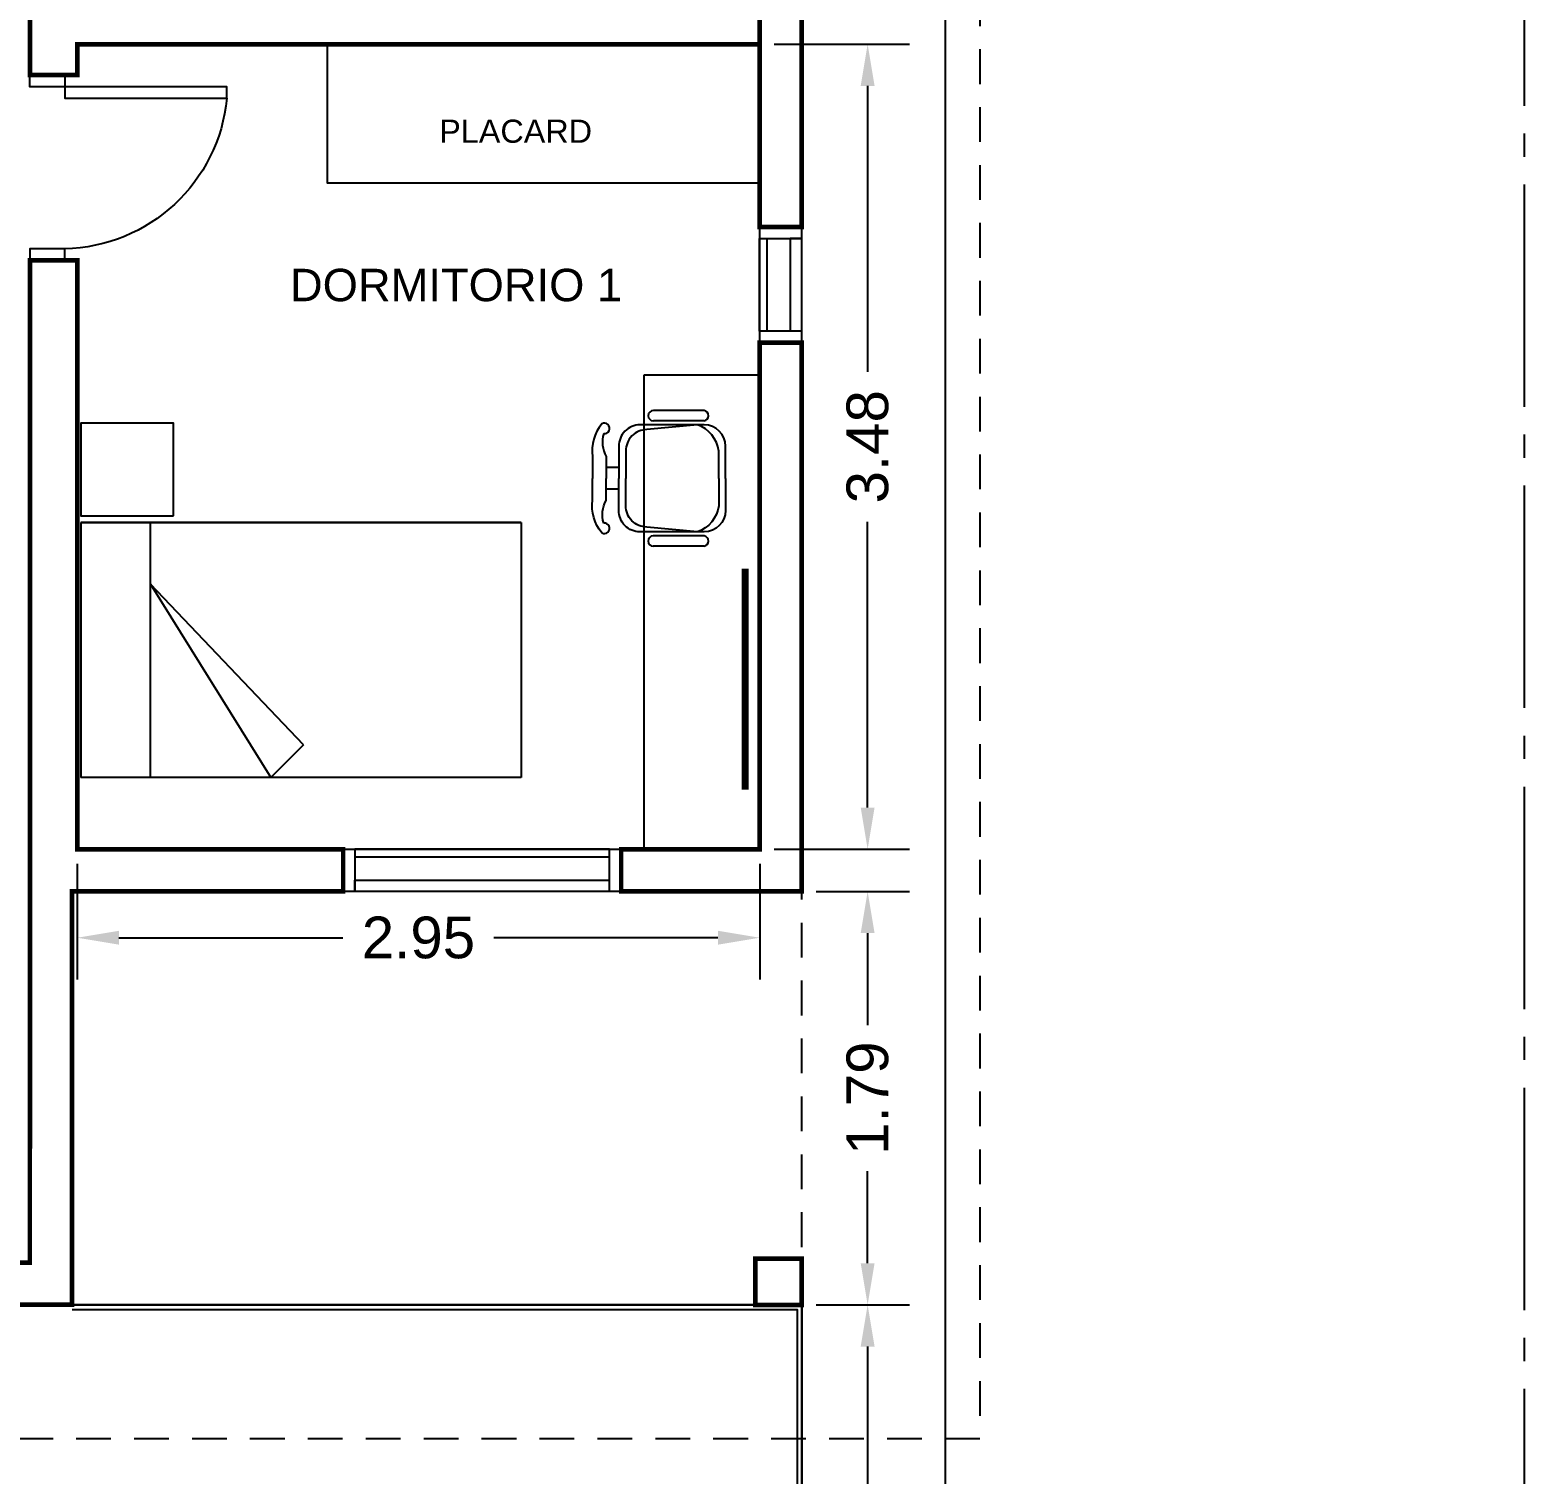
# Model space of a CAD drawing. Header units: millimetres. Extents: x -13913 to 5993, y 1496 to 3225.
# Drawn here: x 3010.95 to 3017.4, y 1663.08 to 1669.31 of the extents above; entities that cross this region are included whole.
import ezdxf

# ---------------------------------------------------------------- set-up
doc = ezdxf.new("R2010")
doc.units = ezdxf.units.MM
doc.header["$PDMODE"] = 35
for name, pattern in [('ACAD_ISO04W100', [30, 24, -3, 0, -3]), ('CONTINUA', [200, 100, 100]), ('DASHED', [0.75, 0.5, -0.25])]:
    doc.linetypes.add(name, pattern=pattern)
doc.layers.get('Defpoints').update_dxf_attribs({"color": 230})
for name, color, linetype in [('EJES', 8, 'Continuous'), ('P1-CARPINTERIAS', 7, 'Continuous'), ('P1-COTAS', 7, 'Continuous'), ('P1-MUEBLES', 7, 'Continuous'), ('P1-MUROS', 7, 'Continuous'), ('P1-PROYECCION', 7, 'Continuous'), ('P1-SOLADOS', 7, 'Continuous'), ('P1-TEXTOS', 7, 'Continuous')]:
    doc.layers.add(name, color=color, linetype=linetype)
doc.styles.add('Arial02.5', font='arial.ttf', dxfattribs={"width": 0.8, "height": 0.025})
doc.styles.get("Standard").update_dxf_attribs({"font": 'arial.ttf'})
doc.dimstyles.get("Standard").update_dxf_attribs({"dimtxt": 0.18, "dimasz": 0.18, "dimexe": 0.18, "dimexo": 0.0625, "dimgap": 0.09, "dimtad": 0, "dimtih": 1, "dimtoh": 1, "dimzin": 0, "dimdsep": 46, "dimtxsty": 'Standard', "dimcen": 0.09, "dimadec": 0, "dimazin": 0, "dimtfac": 1, "dimtofl": 0, "dimtmove": 0, "dimatfit": 3, "dimfxl": 1, "dimtolj": 1, "dimtzin": 0, "dimarcsym": 0})

# ---------------------------------------------------------------- blocks, each defined once
blk = doc.blocks.new('A$C1a58f52e')
at = {"color": 0}
for p, q in [((0, 1.528948985988791), (1.900000000003729, 1.528949303823538)), ((1.320981937169563e-07, 0.4289489859888818), (0, 1.528948985988791)), ((0.9389634239682891, 1.387527794860489), (1.08038475773219, 1.528949173572983)), ((1.600000132100831, 0.6942784416496579), (1.08038475773219, 1.528949173572983)), ((1.600000000003547, 1.528949256148735), (1.600000174267734, 0.428949256148826)), ((0.9389634239682891, 1.387527794860489), (1.600000132100831, 0.6942784416496579)), ((1.900000132101923, 0.4289493038245382), (1.320981937169563e-07, 0.4289489859888818)), ((1.840094228100497e-07, 0.4289489859888818), (1.900000184013152, 0.4289493038236287))]:
    blk.add_line(p, q, dxfattribs=at)
blk.add_lwpolyline([(1.900000132101923, 0.4289493038245382), (1.8999999578391, 1.528949303823538)], dxfattribs=at)
blk.add_lwpolyline([(1.500000132101832, 0.4000000000000909), (1.50000019566869, 0), (1.900000195668781, 6.356731319101527e-08), (1.900000132101923, 0.4000000635674041)], close=True, dxfattribs=at)
blk = doc.blocks.new('A$C152fcc00')
at = {"color": 0}
for p, q in [((0.1073397765285335, 0.6810175139166859), (0.3621526669594459, 0.6810175139166859)), ((0.1073397765285335, 0.6292489304237279), (0.3621526669594459, 0.6292489304237279)), ((0.5350463102804497, 0.3942282660341334), (0.5980645430390723, 0.3942282660341334)), ((0.5350463102804497, 0.2867892478884642), (0.5980645430390723, 0.2867892478884642)), ((0.1073397765285335, 0.0517685834988697), (0.3621526669594459, 0.0517685834988697)), ((0.1073397765285335, 5.911715561524034e-12), (0.3621526669594459, 5.911715561524034e-12))]:
    blk.add_line(p, q, dxfattribs=at)
for points in [[(0, 0.3405087569612988), (0, 0.5016672841506988, -0.414213562373095), (0.1074390181456693, 0.6091063022818162), (0.4297560725244693, 0.6091063022818162, -0.418376194748687), (0.5350463102804497, 0.5016672841506988), (0.5350463102804497, 0.3405087569612988)], [(0.03378302627243102, 0.3405087569612988), (0.03378302627243102, 0.4775621125795624, -0.2802796934905701), (0.1412220444181003, 0.6091063022818162), (0.3947097622440197, 0.5850011307106797, -0.4183761947486869), (0.5, 0.4775621125795624), (0.5, 0.3405087569612988)], [(0.6207340311666485, 0.6138308039139702, -0.2070656746415199), (0.6675507334293798, 0.4504383041116853), (0.6675507334293798, 0.3405087569612988)], [(0.610978308133781, 0.5651019176643786, -0.214578381300561), (0.5980645430390723, 0.4508804365091237), (0.5980645430390723, 0.3405087569612988)], [(0, 0.3405087569612988), (0, 0.1793502297718987, 0.414213562373095), (0.1074390181456693, 0.07191121162622949), (0.4297560725244693, 0.07191121162622949, 0.418376194748687), (0.5350463102804497, 0.1793502297718987), (0.5350463102804497, 0.3405087569612988)], [(0.03378302627243102, 0.3405087569612988), (0.03378302627243102, 0.2034554013430352, 0.2802796934905701), (0.1412220444181003, 0.07191121162622949), (0.3947097622440197, 0.09601638321191786, 0.4183761947486869), (0.5, 0.2034554013430352), (0.5, 0.3405087569612988)], [(0.610978308133781, 0.115915596258219, 0.214578381300561), (0.5980645430390723, 0.2301370774134739), (0.5980645430390723, 0.3405087569612988)], [(0.6207340311666485, 0.06718671000862741, 0.2070656746415199), (0.6675507334293798, 0.2305792098109123), (0.6675507334293798, 0.3405087569612988)]]:
    blk.add_lwpolyline(points, format="xyb", dxfattribs=at)
for centre, radius, start, end in [((0.1120649682707153, 0.6551010976313592), 0.02628044874733444, 100.5780631406186, 259.6419622348807), ((0.3621526669594459, 0.6551332221774828), 0.02588429174520612, 270, 90), ((0.6075352432089858, 0.5911322444212601), 0.02625704870651575, 59.82279938518214, 277.5348476443303), ((0.6075352432089858, 0.08988526950133746), 0.02625704870651575, 82.4651523556697, 300.1772006148179), ((0.112164209887851, 0.02583383110186332), 0.02628044874733444, 100.3580377651193, 259.4219368593814), ((0.3621526669594459, 0.02588429174511475), 0.02588429174520612, 270, 90)]:
    blk.add_arc(centre, radius, start, end, dxfattribs=at)
blk = doc.blocks.new('*D96')
at = {"layer": 'Defpoints', "color": 0, "transparency": 16777216}
for p in [(3011.154500211642, 1665.77475893176), (3014.100304751832, 1665.774768887257), (3014.100304751832, 1665.392672199592)]:
    blk.add_point(p, dxfattribs=at)
at = {"layer": 'P1-COTAS', "color": 0, "lineweight": -2, "transparency": 16777216}
for p, q in [((3011.154500211642, 1665.71225893176), (3011.154500211642, 1665.212672199592)), ((3014.100304751832, 1665.712268887257), (3014.100304751832, 1665.212672199592)), ((3011.334500211642, 1665.392672199592), (3012.301413395789, 1665.392672199592)), ((3013.920304751832, 1665.392672199592), (3012.953391567685, 1665.392672199592))]:
    blk.add_line(p, q, dxfattribs=at)
at = {"layer": 'P1-COTAS', "color": 0, "transparency": 16777216}
for points in [[(3011.334500211642, 1665.422672199592), (3011.334500211642, 1665.362672199592), (3011.154500211642, 1665.392672199592)], [(3013.920304751832, 1665.422672199592), (3013.920304751832, 1665.362672199592), (3014.100304751832, 1665.392672199592)]]:
    blk.add_solid(points, dxfattribs=at)
at = {"layer": 'P1-COTAS', "color": 0, "transparency": 16777216, "insert": (3012.627402481737, 1665.392672199592), "char_height": 0.18, "attachment_point": 5}
blk.add_mtext('\\A1;2.95', dxfattribs=at)
blk = doc.blocks.new('*D97')
at = {"layer": 'Defpoints', "color": 0, "transparency": 16777216}
for p in [(3014.100005721077, 1669.250268887219), (3014.566304315516, 1669.250268887219), (3014.099966132078, 1665.774768887258)]:
    blk.add_point(p, dxfattribs=at)
at = {"layer": 'P1-COTAS', "color": 0, "lineweight": -2, "transparency": 16777216}
for p, q in [((3014.162505721077, 1669.250268887219), (3014.746304315516, 1669.250268887219)), ((3014.566304315516, 1669.070268887219), (3014.566304315516, 1667.836420660772)), ((3014.566304315516, 1665.954768887258), (3014.566304315516, 1667.188617113705)), ((3014.162466132078, 1665.774768887258), (3014.746304315516, 1665.774768887258))]:
    blk.add_line(p, q, dxfattribs=at)
at = {"layer": 'P1-COTAS', "color": 0, "transparency": 16777216}
for points in [[(3014.536304315516, 1669.070268887219), (3014.596304315517, 1669.070268887219), (3014.566304315516, 1669.250268887219)], [(3014.536304315516, 1665.954768887258), (3014.596304315517, 1665.954768887258), (3014.566304315516, 1665.774768887258)]]:
    blk.add_solid(points, dxfattribs=at)
at = {"layer": 'P1-COTAS', "color": 0, "transparency": 16777216, "insert": (3014.566304315516, 1667.512518887237), "char_height": 0.18, "attachment_point": 5, "rotation": 90}
blk.add_mtext('\\A1;3.48', dxfattribs=at)
blk = doc.blocks.new('*D101')
at = {"layer": 'Defpoints', "color": 0, "transparency": 16777216}
for p in [(3014.281966132078, 1665.592768887258), (3014.281966132078, 1663.80732388632), (3014.566304315519, 1663.80732388632)]:
    blk.add_point(p, dxfattribs=at)
at = {"layer": 'P1-COTAS', "color": 0, "lineweight": -2, "transparency": 16777216}
for p, q in [((3014.344466132078, 1665.592768887258), (3014.746304315519, 1665.592768887258)), ((3014.566304315519, 1665.412768887258), (3014.566304315519, 1665.015537519122)), ((3014.566304315519, 1663.98732388632), (3014.566304315519, 1664.384555254456)), ((3014.344466132078, 1663.80732388632), (3014.746304315519, 1663.80732388632))]:
    blk.add_line(p, q, dxfattribs=at)
at = {"layer": 'P1-COTAS', "color": 0, "transparency": 16777216}
for points in [[(3014.536304315519, 1665.412768887258), (3014.596304315519, 1665.412768887258), (3014.566304315519, 1665.592768887258)], [(3014.536304315519, 1663.98732388632), (3014.596304315519, 1663.98732388632), (3014.566304315519, 1663.80732388632)]]:
    blk.add_solid(points, dxfattribs=at)
at = {"layer": 'P1-COTAS', "color": 0, "transparency": 16777216, "insert": (3014.566304315519, 1664.700046386788), "char_height": 0.18, "attachment_point": 5, "rotation": 90}
blk.add_mtext('\\A1;1.79', dxfattribs=at)
blk = doc.blocks.new('*D102')
at = {"layer": 'Defpoints', "color": 0, "transparency": 16777216}
for p in [(3014.281966132078, 1663.80732388632), (3014.283739386355, 1657.80732388632), (3014.566304315521, 1657.80732388632)]:
    blk.add_point(p, dxfattribs=at)
at = {"layer": 'P1-COTAS', "color": 0, "lineweight": -2, "transparency": 16777216}
for p, q in [((3014.344466132078, 1663.80732388632), (3014.746304315521, 1663.80732388632)), ((3014.566304315521, 1663.62732388632), (3014.566304315521, 1661.131287051395)), ((3014.566304315521, 1657.98732388632), (3014.566304315521, 1660.483360721245)), ((3014.346239386355, 1657.80732388632), (3014.746304315521, 1657.80732388632))]:
    blk.add_line(p, q, dxfattribs=at)
at = {"layer": 'P1-COTAS', "color": 0, "transparency": 16777216}
for points in [[(3014.536304315521, 1663.62732388632), (3014.596304315521, 1663.62732388632), (3014.566304315521, 1663.80732388632)], [(3014.536304315521, 1657.98732388632), (3014.596304315521, 1657.98732388632), (3014.566304315521, 1657.80732388632)]]:
    blk.add_solid(points, dxfattribs=at)
at = {"layer": 'P1-COTAS', "color": 0, "transparency": 16777216, "insert": (3014.566304315521, 1660.807323886319), "char_height": 0.18, "attachment_point": 5, "rotation": 90}
blk.add_mtext('\\A1;6.00', dxfattribs=at)

msp = doc.modelspace()

# ---------------------------------------------------------------- linework, layer by layer
at = {"layer": 'EJES', "color": 18, "linetype": 'ACAD_ISO04W100', "ltscale": 0.04, "true_color": 0x000000}
msp.add_lwpolyline([(3017.399986518079, 1689.444853975003), (3017.399986518079, 1657.113587353871)], dxfattribs=at)
at = {"layer": 'P1-CARPINTERIAS', "linetype": 'CONTINUA'}
msp.add_lwpolyline([(3011.800337607608, 1669.017390021892), (3011.800337607608, 1669.067268037261), (3010.950337607608, 1669.067268037261), (3010.950337607608, 1669.117268037257), (3011.100337607608, 1669.117268037258), (3011.100337607608, 1669.017268037259), (3011.800337607608, 1669.017390021892, -0.3805686529644291), (3011.100337607608, 1668.367268887257), (3010.950337607608, 1668.367268887257), (3010.950337607608, 1668.317268887257), (3011.100337607608, 1668.317268887257), (3011.100337607608, 1668.367268887257)], format="xyb", dxfattribs=at)
for points in [[(3014.281966132075, 1667.961777753025), (3014.281966132077, 1668.461777753025), (3014.100000211642, 1668.461777753025), (3014.099966132077, 1667.961777753025), (3014.281966132077, 1667.961777753025), (3014.281966132077, 1668.011777753025), (3014.100000211642, 1668.011777753025), (3014.100000211642, 1668.411778753025), (3014.281966132077, 1668.411778753025), (3014.231966182077, 1668.411778753025), (3014.231966182077, 1668.011777753025), (3014.131966382077, 1668.011777753025), (3014.131966382077, 1668.411778753025)], [(3013.503190756185, 1665.592768887257), (3012.302500211642, 1665.592761253892), (3012.302500211641, 1665.774768887244), (3013.502500211641, 1665.774768887255), (3013.503190756185, 1665.592768887256), (3013.452500150931, 1665.592768887259), (3013.452500150931, 1665.774769037355), (3012.353189756185, 1665.774769037355), (3012.353190913294, 1665.592761576157), (3012.353189756185, 1665.640768987358), (3013.452500150931, 1665.640768987358), (3013.452500150931, 1665.740768787357), (3012.353189756185, 1665.740768787357)]]:
    msp.add_lwpolyline(points, dxfattribs=at)
at = {"layer": 'P1-MUEBLES'}
for points in [[(3012.234615964944, 1669.250236938694), (3014.100000211641, 1669.250268887124), (3014.100000211641, 1668.650268887124), (3012.234614828576, 1668.650240347818)], [(3013.600807004179, 1667.821988503594), (3013.600304751832, 1665.774768887257), (3014.100304751832, 1665.774768887257), (3014.100000211642, 1667.821988503594)]]:
    msp.add_lwpolyline(points, close=True, dxfattribs=at)
at = {"layer": 'P1-MUEBLES', "const_width": 0.03}
msp.add_lwpolyline([(3014.03770120361, 1666.986398529858), (3014.037701255521, 1666.032259294688)], dxfattribs=at)
at = {"layer": 'P1-MUROS', "color": 1, "const_width": 0.02}
for points in [[(3014.281935890154, 1670.102268887241), (3014.282064533131, 1668.461777753025), (3014.10006453313, 1668.461777753025), (3014.099935890154, 1670.102268887241)], [(3010.950312520815, 1669.472268887218), (3010.950337607608, 1669.117268887257), (3011.154500211642, 1669.117268887257), (3011.154500211642, 1669.250268887218), (3014.100000212287, 1669.250268887218), (3014.100000211642, 1669.374768887216), (3011.154500211642, 1669.374768887218), (3011.154500211642, 1669.472268887218)], [(3012.302500211641, 1665.774768887244), (3012.302500211642, 1665.592761253892), (3011.132000211641, 1665.592761253891), (3011.132000211642, 1663.807765063434), (3010.675000211642, 1663.807761253891), (3010.675000211642, 1663.989761253891), (3010.950000211642, 1663.98976125389), (3010.950312520798, 1668.317268887256), (3011.154500211642, 1668.317268887256), (3011.154500211642, 1665.77475893176)], [(3014.281966132077, 1667.961777753025), (3014.099966132077, 1667.961777753025), (3014.099966132077, 1665.774768887257), (3013.502500211641, 1665.774768887255), (3013.502500211641, 1665.592761253889), (3014.281966132077, 1665.592768887258)]]:
    msp.add_lwpolyline(points, close=True, dxfattribs=at)
at = {"layer": 'P1-MUROS', "const_width": 0.02}
msp.add_lwpolyline([(3014.081780862722, 1664.007323886319), (3014.281780862722, 1664.007323886319), (3014.281780862722, 1663.807323886319), (3014.081780862722, 1663.807323886319)], close=True, dxfattribs=at)
at = {"layer": 'P1-MUROS', "linetype": 'CONTINUA', "ltscale": 0.3, "const_width": 0.01}
msp.add_lwpolyline([(3011.132000211642, 1663.807765063434), (3014.281780862722, 1663.807323886319), (3014.281780862722, 1657.807323886319), (3014.281780862722, 1657.807323886319), (3007.549575207365, 1657.807323886319)], dxfattribs=at)
at = {"layer": 'P1-MUROS', "linetype": 'CONTINUA', "ltscale": 0.3}
msp.add_lwpolyline([(3011.131997410323, 1663.787765063631), (3014.261780862722, 1663.787326687443), (3014.261780862722, 1657.827323886319), (3007.549575207365, 1657.827323886319)], dxfattribs=at)
at = {"layer": 'P1-PROYECCION', "linetype": 'DASHED', "ltscale": 0.3}
msp.add_lwpolyline([(3007.550023961845, 1674.228738088318), (3015.050023961845, 1674.228738088318), (3015.050023961845, 1663.228823886319), (3007.550732975582, 1663.228823886319)], close=True, dxfattribs=at)
msp.add_lwpolyline([(3014.281780862722, 1663.807323886319), (3014.281966132077, 1665.592768887258)], dxfattribs=at)
at = {"layer": 'P1-SOLADOS'}
msp.add_lwpolyline([(3007.400068035641, 1676.318816106768), (3007.399905000518, 1676.496328602629), (3014.900793315737, 1676.496328602629), (3014.900793315737, 1659.457323886319), (3017.399986518079, 1659.457323886319)], dxfattribs=at)

# ---------------------------------------------------------------- block references
at = {"layer": 'P1-MUEBLES', "xscale": 0.8604487381586139, "yscale": 0.8604487381586139, "zscale": 0.8604487381586139, "rotation": 179.9947867951524}
msp.add_blockref('A$C152fcc00', (3013.952935161516, 1667.669008458806), dxfattribs=at)
at = {"layer": 'P1-MUEBLES', "rotation": 180}
msp.add_blockref('A$C1a58f52e', (3013.07071786293, 1667.613773743065), dxfattribs=at)

# ---------------------------------------------------------------- texts
at = {"layer": 'P1-TEXTOS', "style": 'Arial02.5'}
for s, height, p in [('PLACARD', 0.1, (3012.717096684308, 1668.8249952734)), ('DORMITORIO 1', 0.14, (3012.072712977589, 1668.140926939137))]:
    msp.add_text(s, height=height, dxfattribs=at).set_placement(p)

# ---------------------------------------------------------------- dimensions: what is measured, and where the dimension line sits
at = {"layer": 'P1-COTAS'}
for base, p1, p2, picture, middle in [((3014.566304315516, 1669.250268887219), (3014.099966132077, 1665.774768887257), (3014.100005721076, 1669.250268887218), '*D97', (3014.566304315516, 1667.512518887237)), ((3014.566304315519, 1663.80732388632), (3014.281966132077, 1665.592768887258), (3014.281966132077, 1663.807323886319), '*D101', (3014.566304315519, 1664.700046386788)), ((3014.566304315521, 1657.80732388632), (3014.281966132077, 1663.807323886319), (3014.283739386354, 1657.807323886319), '*D102', (3014.566304315521, 1660.807323886319))]:
    dim = msp.add_linear_dim(base=base, p1=p1, p2=p2, angle=90, dimstyle='Standard', override={"dimtih": 0}, dxfattribs=at)
    dim.commit()
    dim.dimension.update_dxf_attribs({"geometry": picture, "text_midpoint": middle})
dim = msp.add_linear_dim(base=(3014.100304751832, 1665.392672199592), p1=(3011.154500211642, 1665.77475893176), p2=(3014.100304751832, 1665.774768887257), dimstyle='Standard', override={"dimtih": 0}, dxfattribs=at)
dim.commit()
dim.dimension.update_dxf_attribs({"geometry": '*D96', "text_midpoint": (3012.627402481737, 1665.392672199592)})

doc.saveas('drawing.dxf')
